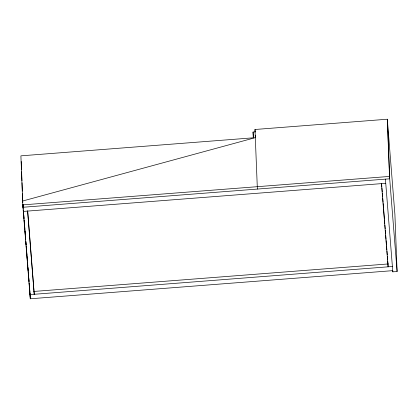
<?xml version="1.0" encoding="UTF-8"?>
<svg xmlns="http://www.w3.org/2000/svg" width="418" height="418" viewBox="0 0 418 418"><rect width="100%" height="100%" fill="white"/><g stroke="black" fill="none" stroke-linecap="round" stroke-linejoin="round"><path stroke-width="0.63" d="M257.373 189.072L254.985 129.491L387.308 119.224L394.9 214.309L397.1 271.512L392.821 271.846L385.417 179.139M253.261 137.888L253.036 132.036L255.482 131.842M392.727 270.655L30.279 298.776L22.786 204.883L389.508 176.427L387.308 119.224M385.751 183.298L23.303 211.419L23.262 210.275M33.743 291.456L388.379 263.936M392.392 266.496L29.95 294.617L29.84 291.754M389.508 176.427L397.1 271.512M381.571 183.371L381.833 186.621M381.932 187.917L382.245 191.82M382.35 193.121L382.658 197.019M382.763 198.32L383.076 202.218M383.181 203.519L383.489 207.417M383.593 208.718L384.372 218.468M384.476 219.769L384.79 223.667M384.894 224.968L385.203 228.871M385.307 230.166L385.621 234.07M385.725 235.365L386.033 239.268M386.138 240.569L386.451 244.467M386.551 245.768L386.864 249.666M386.969 250.967L387.277 254.865M387.381 256.166L387.695 260.069M387.8 261.365L388.118 266.825L381.472 183.627M254.985 129.491L255.173 131.869M253.036 132.036L253.501 137.867M27.682 210.829L34.229 294.282L27.583 211.085M22.776 202.803L22.635 201.021L255.299 137.658L20.9 155.846L22.786 204.883M22.927 204.695L23.189 207.934M23.601 213.123L23.345 209.883L24.056 219.309M23.758 215.066L24.014 218.311M24.171 220.255L24.432 223.494M24.897 229.33L24.584 225.438L24.881 229.681M25.002 230.626L25.31 234.514M25.723 239.702L25.414 235.815L25.712 240.057M25.879 241.646L26.141 244.891M26.24 246.186L26.553 250.074M26.71 252.017L26.966 255.262M27.071 256.558L27.379 260.445M27.536 262.394L27.797 265.634M27.949 267.577L28.21 270.822M28.367 272.766L28.623 276.005M28.779 277.949L29.035 281.194M29.192 283.138L29.453 286.377M29.605 288.326L29.866 291.565M30.023 293.509L30.227 296.106M23.194 208.561L22.865 204.397L22.974 207.26L389.696 178.805L387.502 121.601M24.129 220.26L24.469 224.497M24.96 230.658L25.294 234.869M25.817 241.353L26.125 245.241M26.209 246.259L26.538 250.429M26.642 251.725L27.4 261.208M27.473 262.096L28.231 271.606M28.299 272.468L29.077 282.192M29.166 283.305L29.903 292.569M29.981 293.54L30.268 297.104M392.774 270.545L392.821 271.846M255.299 135.119L255.398 137.721M30.169 295.918L30.279 298.776M21.213 161.447L21.537 169.839M21.611 171.772L21.955 180.806M22.034 182.739L22.353 191.13M22.452 193.712L22.776 202.098"/></g></svg>
